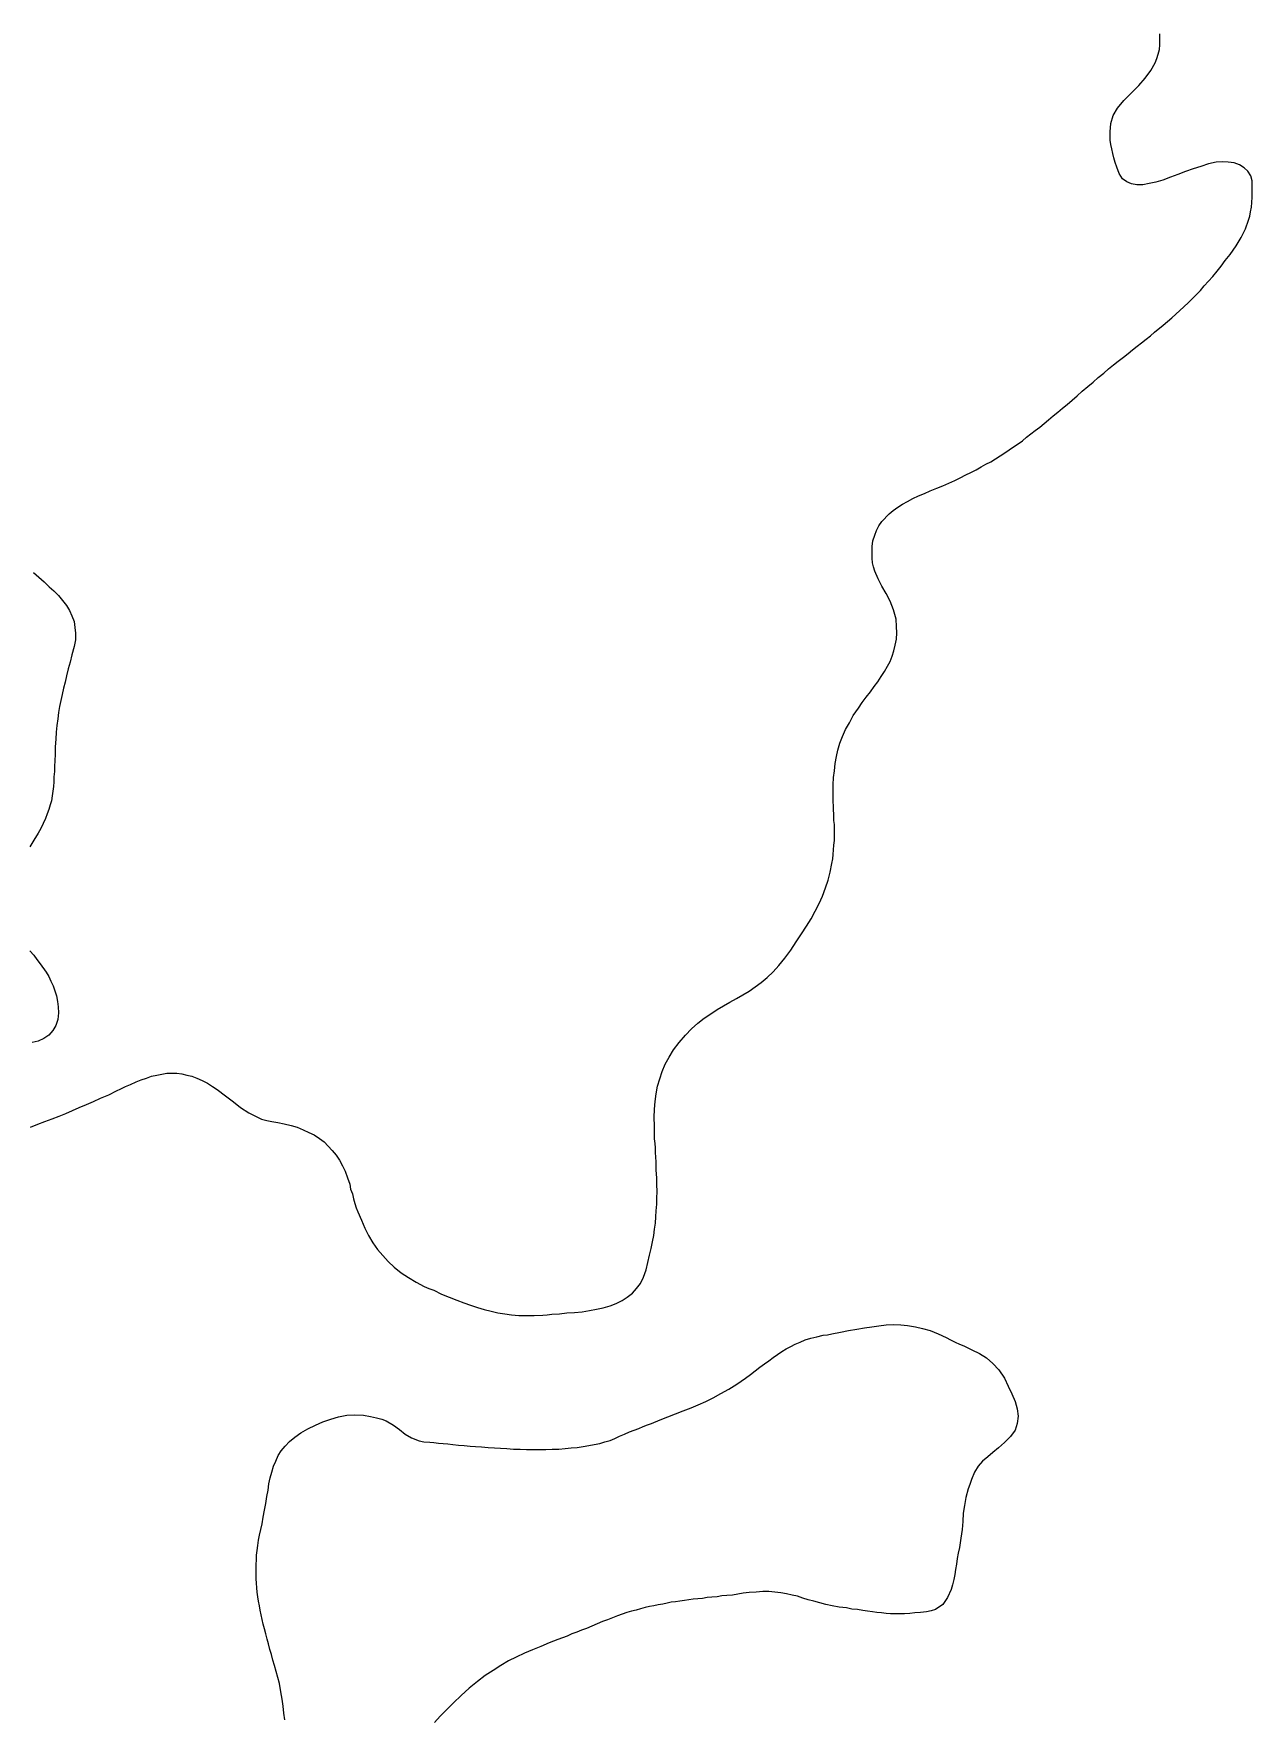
# Model space of a CAD drawing. Header units: inches. Extents: x 401374 to 405300, y 6332180 to 6336621.
# Drawn here: x 404978.8 to 405263.4, y 6335960.4 to 6336354.2 of the extents above; entities that cross this region are included whole.
import ezdxf

# ---------------------------------------------------------------- set-up
doc = ezdxf.new("R2010")
doc.units = ezdxf.units.IN
doc.header["$MEASUREMENT"] = 0

msp = doc.modelspace()

# ---------------------------------------------------------------- linework, layer by layer
for points in [[(404978, 6336098.7), (404979.7, 6336099.4), (404981.4, 6336100), (404983.1, 6336100.7), (404984.7, 6336101.3), (404986.3, 6336101.9), (404987.8, 6336102.6), (404989.4, 6336103.3), (404991.1, 6336104), (404992.7, 6336104.7), (404994.4, 6336105.5), (404996.3, 6336106.3), (404998.1, 6336107.2), (404999.1, 6336107.7), (405000.2, 6336108.2), (405001.4, 6336108.7), (405002.7, 6336109.3), (405003.9, 6336109.8), (405005.1, 6336110.2), (405006.3, 6336110.6), (405007.5, 6336110.9), (405008.7, 6336111.1), (405009.9, 6336111.3), (405011, 6336111.3), (405012.2, 6336111.3), (405013.4, 6336111.2), (405014.5, 6336110.9), (405015.7, 6336110.6), (405016.9, 6336110.2), (405018.1, 6336109.6), (405019.4, 6336109), (405020.5, 6336108.2), (405021.6, 6336107.5), (405023.6, 6336106), (405025.4, 6336104.6), (405027.1, 6336103.3), (405029, 6336102.1), (405030.9, 6336101.1), (405032, 6336100.6), (405033.2, 6336100.3), (405034.4, 6336100), (405035.8, 6336099.8), (405037.3, 6336099.5), (405038.9, 6336099.1), (405040.3, 6336098.7), (405041.7, 6336098.1), (405043, 6336097.5), (405044.3, 6336096.9), (405045.5, 6336096.1), (405046.6, 6336095.3), (405048.5, 6336093.3), (405049.4, 6336092.2), (405050.2, 6336091), (405050.9, 6336089.7), (405051.5, 6336088.4), (405052.1, 6336086.9), (405052.6, 6336085.4), (405052.8, 6336084.2), (405053.2, 6336083.1), (405053.5, 6336082), (405053.8, 6336080.9), (405054.1, 6336079.9), (405054.5, 6336078.9), (405055.3, 6336077), (405056.1, 6336075.1), (405057, 6336073.4), (405058, 6336071.7), (405059.1, 6336070.1), (405060.3, 6336068.7), (405061.6, 6336067.3), (405063, 6336066), (405064.6, 6336064.7), (405066.3, 6336063.6), (405068.1, 6336062.5), (405070, 6336061.5), (405071.1, 6336061), (405072.2, 6336060.6), (405074, 6336059.7), (405075.8, 6336059), (405077.6, 6336058.3), (405079.2, 6336057.7), (405080.8, 6336057.1), (405082.4, 6336056.6), (405084, 6336056.1), (405085.6, 6336055.7), (405087.2, 6336055.3), (405088.8, 6336055.1), (405090.4, 6336054.9), (405092.1, 6336054.7), (405093.9, 6336054.7), (405095.7, 6336054.7), (405097.7, 6336054.8), (405098.7, 6336054.9), (405099.8, 6336055), (405101.6, 6336055.1), (405103.3, 6336055.3), (405105.1, 6336055.4), (405106.9, 6336055.6), (405108.6, 6336055.9), (405110.2, 6336056.2), (405111.8, 6336056.5), (405113.4, 6336057), (405114.8, 6336057.5), (405116.2, 6336058.2), (405117.4, 6336059), (405118.6, 6336059.9), (405119.6, 6336061), (405120.5, 6336062.2), (405121.2, 6336063.7), (405121.8, 6336065.4), (405122.2, 6336067.1), (405122.6, 6336068.8), (405123, 6336070.4), (405123.3, 6336071.9), (405123.6, 6336073.4), (405123.8, 6336074.9), (405124, 6336076.3), (405124.1, 6336077.8), (405124.2, 6336079.2), (405124.3, 6336080.7), (405124.3, 6336082.1), (405124.4, 6336083.7), (405124.3, 6336085.3), (405124.3, 6336086.9), (405124.2, 6336088.7), (405124.2, 6336090.6), (405124.1, 6336091.7), (405124, 6336092.8), (405124, 6336093.9), (405123.9, 6336094.9), (405123.8, 6336096), (405123.8, 6336097), (405123.8, 6336098), (405123.8, 6336099), (405123.7, 6336101), (405123.8, 6336102.9), (405123.9, 6336104.7), (405124.2, 6336106.5), (405124.5, 6336108.3), (405125, 6336110), (405125.6, 6336111.7), (405126.3, 6336113.4), (405127.2, 6336115.1), (405128.2, 6336116.8), (405129.5, 6336118.5), (405131, 6336120.2), (405132.4, 6336121.7), (405133.9, 6336123), (405135.4, 6336124.2), (405136.9, 6336125.2), (405138.4, 6336126.2), (405139.9, 6336127.1), (405141.4, 6336127.9), (405142.9, 6336128.8), (405144.4, 6336129.6), (405145.9, 6336130.5), (405147.3, 6336131.5), (405148.7, 6336132.5), (405150.1, 6336133.7), (405151.5, 6336135), (405152.8, 6336136.5), (405154.2, 6336138.2), (405155.6, 6336140.1), (405156.9, 6336142), (405158.1, 6336143.9), (405159.3, 6336145.7), (405160.4, 6336147.4), (405161.3, 6336149.2), (405162.2, 6336151), (405163, 6336152.7), (405163.7, 6336154.6), (405164.3, 6336156.4), (405164.8, 6336158.3), (405165.2, 6336160.3), (405165.4, 6336161.4), (405165.5, 6336162.4), (405165.6, 6336163.5), (405165.7, 6336164.6), (405165.8, 6336165.7), (405165.8, 6336166.9), (405165.8, 6336168.1), (405165.8, 6336169.4), (405165.7, 6336170.4), (405165.7, 6336171.4), (405165.6, 6336173.3), (405165.5, 6336175.2), (405165.5, 6336177), (405165.5, 6336178.7), (405165.6, 6336180.4), (405165.8, 6336182), (405166, 6336183.7), (405166.3, 6336185.3), (405166.6, 6336186.8), (405167.1, 6336188.4), (405167.7, 6336190), (405168.4, 6336191.6), (405169.3, 6336193.2), (405170.2, 6336194.9), (405171.4, 6336196.6), (405172.3, 6336197.9), (405173.2, 6336199.2), (405174.2, 6336200.4), (405175.1, 6336201.7), (405175.9, 6336202.8), (405176.7, 6336204), (405177.5, 6336205.2), (405178.2, 6336206.4), (405178.8, 6336207.5), (405179.3, 6336208.8), (405179.7, 6336210), (405180, 6336211.3), (405180.3, 6336212.7), (405180.4, 6336214.2), (405180.3, 6336215.7), (405180.2, 6336217.4), (405179.9, 6336218.5), (405179.6, 6336219.6), (405178.8, 6336221.6), (405177.9, 6336223.4), (405176.9, 6336225.1), (405176, 6336226.8), (405175.2, 6336228.6), (405174.9, 6336229.6), (405174.7, 6336230.6), (405174.6, 6336231.7), (405174.6, 6336233), (405174.6, 6336234.4), (405174.8, 6336235.7), (405175.2, 6336237), (405175.6, 6336238.1), (405176.2, 6336239.2), (405176.9, 6336240.2), (405178.6, 6336242), (405179.5, 6336242.8), (405180.6, 6336243.6), (405181.7, 6336244.3), (405182.9, 6336244.9), (405184.1, 6336245.6), (405185.4, 6336246.2), (405186.8, 6336246.8), (405188.2, 6336247.4), (405189.7, 6336248), (405191.1, 6336248.6), (405192.5, 6336249.2), (405193.9, 6336249.8), (405195.2, 6336250.4), (405196.5, 6336251.1), (405197.7, 6336251.7), (405198.9, 6336252.3), (405200.1, 6336253), (405201.2, 6336253.6), (405202.3, 6336254.2), (405203.4, 6336254.9), (405204.5, 6336255.6), (405205.6, 6336256.3), (405206.6, 6336257), (405207.6, 6336257.7), (405208.7, 6336258.4), (405209.7, 6336259.1), (405210.7, 6336259.9), (405211.7, 6336260.7), (405212.7, 6336261.5), (405213.8, 6336262.3), (405214.8, 6336263.1), (405215.8, 6336264), (405216.9, 6336264.9), (405218, 6336265.8), (405219.1, 6336266.7), (405220.2, 6336267.6), (405221.3, 6336268.6), (405222.5, 6336269.6), (405223.7, 6336270.7), (405225, 6336271.8), (405226.2, 6336272.8), (405227.4, 6336273.9), (405228.7, 6336274.9), (405229.8, 6336275.9), (405231, 6336276.8), (405232.1, 6336277.7), (405233.3, 6336278.6), (405234.4, 6336279.5), (405235.4, 6336280.3), (405236.5, 6336281.2), (405237.5, 6336282), (405238.6, 6336282.8), (405239.6, 6336283.6), (405240.6, 6336284.5), (405242.6, 6336286.1), (405244.6, 6336287.8), (405246.5, 6336289.5), (405248.4, 6336291.3), (405250.3, 6336293.2), (405251.3, 6336294.2), (405252.2, 6336295.3), (405253.2, 6336296.4), (405254.2, 6336297.5), (405255.2, 6336298.7), (405256.1, 6336299.9), (405257.1, 6336301.2), (405258.2, 6336302.6), (405258.9, 6336303.6), (405259.6, 6336304.6), (405260.8, 6336306.6), (405261.8, 6336308.6), (405262.5, 6336310.6), (405262.8, 6336311.6), (405263, 6336312.6), (405263.2, 6336313.7), (405263.3, 6336314.8), (405263.4, 6336316), (405263.4, 6336317.2), (405263.4, 6336318.4), (405263.4, 6336319.8), (405263.1, 6336321), (405262.4, 6336322.1), (405261.5, 6336322.9), (405260.4, 6336323.6), (405259.2, 6336324), (405257.8, 6336324.2), (405256.4, 6336324.3), (405255, 6336324.2), (405253.2, 6336323.8), (405251.4, 6336323.2), (405249.6, 6336322.6), (405247.8, 6336322), (405246, 6336321.3), (405244.3, 6336320.7), (405242.5, 6336320), (405240.9, 6336319.5), (405239.3, 6336319.2), (405237.8, 6336318.9), (405236.4, 6336318.9), (405235.2, 6336319.1), (405234.1, 6336319.6), (405233.1, 6336320.3), (405232.3, 6336321.5), (405231.8, 6336323), (405231.4, 6336324.1), (405231.1, 6336325.2), (405230.8, 6336326.2), (405230.6, 6336327.3), (405230.4, 6336328.3), (405230.2, 6336329.3), (405230.2, 6336331.3), (405230.4, 6336333.2), (405230.9, 6336335.1), (405231.9, 6336336.8), (405233.4, 6336338.6), (405235.2, 6336340.4), (405236.9, 6336342.1), (405238.4, 6336343.8), (405239.7, 6336345.6), (405240.7, 6336347.4), (405241.1, 6336348.4), (405241.4, 6336349.4), (405241.7, 6336350.5), (405241.8, 6336351.6), (405241.8, 6336352.9), (405241.8, 6336354.2)], [(404978.7, 6336228.3), (404980, 6336227.2), (404981.2, 6336226.1), (404982.4, 6336225), (404983.5, 6336224), (404984.6, 6336222.9), (404985.5, 6336221.8), (404986.4, 6336220.6), (404987.1, 6336219.4), (404987.7, 6336218.2), (404988.2, 6336216.9), (404988.4, 6336215.5), (404988.5, 6336214.1), (404988.5, 6336212.6), (404988.2, 6336211), (404987.7, 6336209.1), (404987.3, 6336207.4), (404986.8, 6336205.8), (404986.4, 6336204.2), (404986.1, 6336202.7), (404985.7, 6336201.3), (404985.4, 6336199.8), (404985.1, 6336198.4), (404984.8, 6336197), (404984.6, 6336195.6), (404984.4, 6336194.1), (404984.2, 6336192.6), (404984, 6336191), (404983.9, 6336189.4), (404983.8, 6336187.6), (404983.8, 6336185.8), (404983.7, 6336184.4), (404983.6, 6336183), (404983.6, 6336181.8), (404983.5, 6336180.6), (404983.5, 6336179.4), (404983.4, 6336178.3), (404983.2, 6336177.2), (404983.1, 6336176.1), (404982.9, 6336175), (404982.6, 6336174), (404982.3, 6336172.9), (404981.9, 6336171.9), (404981.5, 6336170.8), (404981, 6336169.7), (404980.4, 6336168.5), (404979.8, 6336167.4), (404978.8, 6336165.8), (404977.9, 6336164.2)], [(404977.9, 6336139.9), (404978.8, 6336138.9), (404979.5, 6336137.9), (404980.3, 6336136.9), (404981.7, 6336134.9), (404982.3, 6336133.9), (404982.8, 6336132.8), (404983.3, 6336131.7), (404983.7, 6336130.6), (404984.1, 6336129.4), (404984.3, 6336128.1), (404984.5, 6336126.8), (404984.6, 6336125.4), (404984.4, 6336123.9), (404983.9, 6336122.5), (404983.2, 6336121.3), (404982.3, 6336120.2), (404981.1, 6336119.4), (404979.8, 6336118.8), (404978.4, 6336118.5)], [(405114.5, 6336026), (405115.6, 6336026.5), (405116.8, 6336027), (405117.9, 6336027.5), (405119, 6336027.9), (405120.1, 6336028.3), (405121.1, 6336028.8), (405122.1, 6336029.2), (405123.1, 6336029.5), (405125.1, 6336030.3), (405126.9, 6336031), (405128.7, 6336031.7), (405130.5, 6336032.4), (405132.3, 6336033.1), (405134, 6336033.8), (405135.8, 6336034.6), (405137.5, 6336035.5), (405139.3, 6336036.5), (405141.1, 6336037.5), (405143, 6336038.7), (405145, 6336040.1), (405146.2, 6336040.9), (405147.3, 6336041.8), (405148.4, 6336042.6), (405149.5, 6336043.4), (405150.5, 6336044.1), (405151.5, 6336044.9), (405153.5, 6336046.3), (405154.5, 6336046.9), (405155.6, 6336047.5), (405156.6, 6336048), (405157.8, 6336048.5), (405159, 6336049), (405160.3, 6336049.4), (405161.7, 6336049.7), (405163.2, 6336050.1), (405164.2, 6336050.2), (405165.2, 6336050.4), (405167.2, 6336050.8), (405169.1, 6336051.2), (405171, 6336051.5), (405172.8, 6336051.8), (405174.5, 6336052.1), (405176.2, 6336052.3), (405177.9, 6336052.5), (405179.6, 6336052.6), (405181.3, 6336052.5), (405182.9, 6336052.4), (405184.7, 6336052.1), (405186.4, 6336051.7), (405188.2, 6336051.2), (405190, 6336050.4), (405191.9, 6336049.6), (405192.9, 6336049), (405194, 6336048.5), (405195, 6336048), (405196, 6336047.6), (405197.9, 6336046.7), (405199.7, 6336045.8), (405201.3, 6336044.8), (405202.8, 6336043.5), (405204.2, 6336042), (405205.5, 6336040.1), (405206.4, 6336038.2), (405207.2, 6336036.4), (405208, 6336034.6), (405208.5, 6336032.9), (405208.7, 6336031.2), (405208.5, 6336029.5), (405208, 6336027.9), (405206.9, 6336026.4), (405205.5, 6336025), (405204.1, 6336023.8), (405202.8, 6336022.7), (405201.6, 6336021.7), (405200.4, 6336020.7), (405199.4, 6336019.5), (405198.5, 6336018.1), (405197.8, 6336016.4), (405197.4, 6336015.2), (405197, 6336014.2), (405196.5, 6336012.2), (405196.2, 6336010.3), (405195.9, 6336008.5), (405195.8, 6336006.6), (405195.6, 6336004.7), (405195.5, 6336003.7), (405195.3, 6336002.7), (405195.2, 6336001.6), (405195, 6336000.5), (405194.7, 6335999.2), (405194.5, 6335997.9), (405194.3, 6335996.6), (405194.1, 6335995.4), (405193.9, 6335994.2), (405193.7, 6335993), (405193.4, 6335991.8), (405193.1, 6335990.7), (405192.2, 6335988.8), (405191.1, 6335987.2), (405189.4, 6335986), (405188.4, 6335985.7), (405187.3, 6335985.5), (405185.9, 6335985.3), (405184.6, 6335985.2), (405183.4, 6335985.1), (405182.2, 6335985), (405181.1, 6335985), (405180, 6335985), (405178.9, 6335985), (405177.9, 6335985.1), (405176.8, 6335985.2), (405175.7, 6335985.3), (405174.7, 6335985.5), (405173.5, 6335985.6), (405172.4, 6335985.8), (405171.2, 6335986), (405169.9, 6335986.1), (405168.6, 6335986.4), (405166.9, 6335986.6), (405165.3, 6335986.9), (405163.8, 6335987.2), (405162.4, 6335987.6), (405161, 6335988), (405159.7, 6335988.3), (405158.4, 6335988.7), (405157.2, 6335989.1), (405155.9, 6335989.4), (405154.6, 6335989.7), (405153.3, 6335989.9), (405151.9, 6335990.1), (405150.5, 6335990.2), (405149.1, 6335990.2), (405147.5, 6335990.1), (405145.9, 6335990), (405144.5, 6335989.8), (405143.2, 6335989.6), (405142, 6335989.4), (405140.7, 6335989.3), (405139.5, 6335989.2), (405138.4, 6335989), (405137.2, 6335988.9), (405136.1, 6335988.8), (405135, 6335988.6), (405133.9, 6335988.5), (405132.8, 6335988.4), (405131.8, 6335988.3), (405130.8, 6335988.1), (405129.7, 6335988), (405128.7, 6335987.8), (405127.7, 6335987.7), (405126.7, 6335987.5), (405125.7, 6335987.3), (405124.6, 6335987.1), (405123.6, 6335986.9), (405122.6, 6335986.7), (405121.6, 6335986.5), (405120.5, 6335986.2), (405119.5, 6335985.9), (405118.4, 6335985.6), (405117.3, 6335985.3), (405116.2, 6335984.9), (405115.1, 6335984.5), (405114, 6335984.1), (405112.8, 6335983.6), (405111.6, 6335983.2), (405110.4, 6335982.7), (405109.1, 6335982.1), (405107.9, 6335981.6), (405106.7, 6335981.2), (405105.6, 6335980.7), (405104.5, 6335980.3), (405103.4, 6335979.8), (405102.3, 6335979.4), (405101.2, 6335979), (405100.2, 6335978.6), (405099.2, 6335978.2), (405097.2, 6335977.4), (405095.3, 6335976.6), (405093.4, 6335975.8), (405091.5, 6335974.9), (405089.7, 6335974), (405087.9, 6335972.9), (405086.1, 6335971.8), (405084.2, 6335970.6), (405082.4, 6335969.2), (405080.5, 6335967.6), (405078.6, 6335965.9), (405076.8, 6335964.2), (405075.2, 6335962.6), (405073.7, 6335961.1), (405072.4, 6335959.6)], [(405036.2, 6335968.7), (405035.8, 6335970.1), (405035.4, 6335971.5), (405035, 6335972.9), (405034.6, 6335974.2), (405034.3, 6335975.5), (405033.9, 6335976.7), (405033.6, 6335978), (405033.3, 6335979.1), (405033, 6335980.3), (405032.7, 6335981.5), (405032.4, 6335982.6), (405032.1, 6335983.7), (405031.9, 6335984.8), (405031.7, 6335985.9), (405031.5, 6335986.9), (405031.3, 6335988), (405031.1, 6335989), (405031, 6335990.1), (405030.9, 6335991.1), (405030.8, 6335992.2), (405030.7, 6335993.2), (405030.7, 6335994.3), (405030.7, 6335995.4), (405030.7, 6335996.5), (405030.8, 6335997.6), (405030.8, 6335998.7), (405031, 6335999.8), (405031.1, 6336001), (405031.3, 6336002.2), (405031.5, 6336003.4), (405031.8, 6336004.7), (405032.1, 6336006), (405032.4, 6336007.6), (405032.7, 6336009.2), (405033, 6336010.8), (405033.2, 6336012.4), (405033.5, 6336013.9), (405033.7, 6336015.4), (405034, 6336016.8), (405034.4, 6336018.1), (405034.8, 6336019.5), (405035.3, 6336020.7), (405035.9, 6336022), (405036.6, 6336023.1), (405037.5, 6336024.2), (405038.5, 6336025.3), (405039.8, 6336026.3), (405041.2, 6336027.3), (405042.8, 6336028.2), (405044.6, 6336029.1), (405046.3, 6336029.9), (405048.2, 6336030.5), (405050, 6336031), (405051.9, 6336031.4), (405053.8, 6336031.5), (405055.8, 6336031.4), (405057.4, 6336031.1), (405058.8, 6336030.8), (405060.1, 6336030.5), (405061.1, 6336030.1), (405062.8, 6336029.1), (405064.2, 6336028.1), (405065.5, 6336027), (405067, 6336026.1), (405068.8, 6336025.4), (405069.9, 6336025.2), (405071.3, 6336025.1), (405072.2, 6336025), (405073.3, 6336024.9), (405074.4, 6336024.8), (405075.5, 6336024.7), (405076.7, 6336024.6), (405078, 6336024.4), (405079.3, 6336024.3), (405080.7, 6336024.2), (405082, 6336024.1), (405083.4, 6336024), (405084.9, 6336023.9), (405086.4, 6336023.8), (405087.8, 6336023.7), (405089.3, 6336023.6), (405090.8, 6336023.5), (405092.4, 6336023.5), (405093.9, 6336023.4), (405095.4, 6336023.4), (405096.9, 6336023.4), (405098.4, 6336023.4), (405099.9, 6336023.5), (405101.4, 6336023.5), (405102.9, 6336023.6), (405104.3, 6336023.8), (405105.7, 6336023.9), (405107.1, 6336024.1), (405108.4, 6336024.3), (405109.7, 6336024.6), (405111, 6336024.8), (405112.2, 6336025.2), (405113.4, 6336025.5), (405114.5, 6336026)], [(405037.4, 6335960.2), (405037.2, 6335961.8), (405037, 6335963.4), (405036.8, 6335965.1), (405036.5, 6335966.8), (405036.2, 6335968.7)]]:
    msp.add_lwpolyline(points)

doc.saveas('drawing.dxf')
